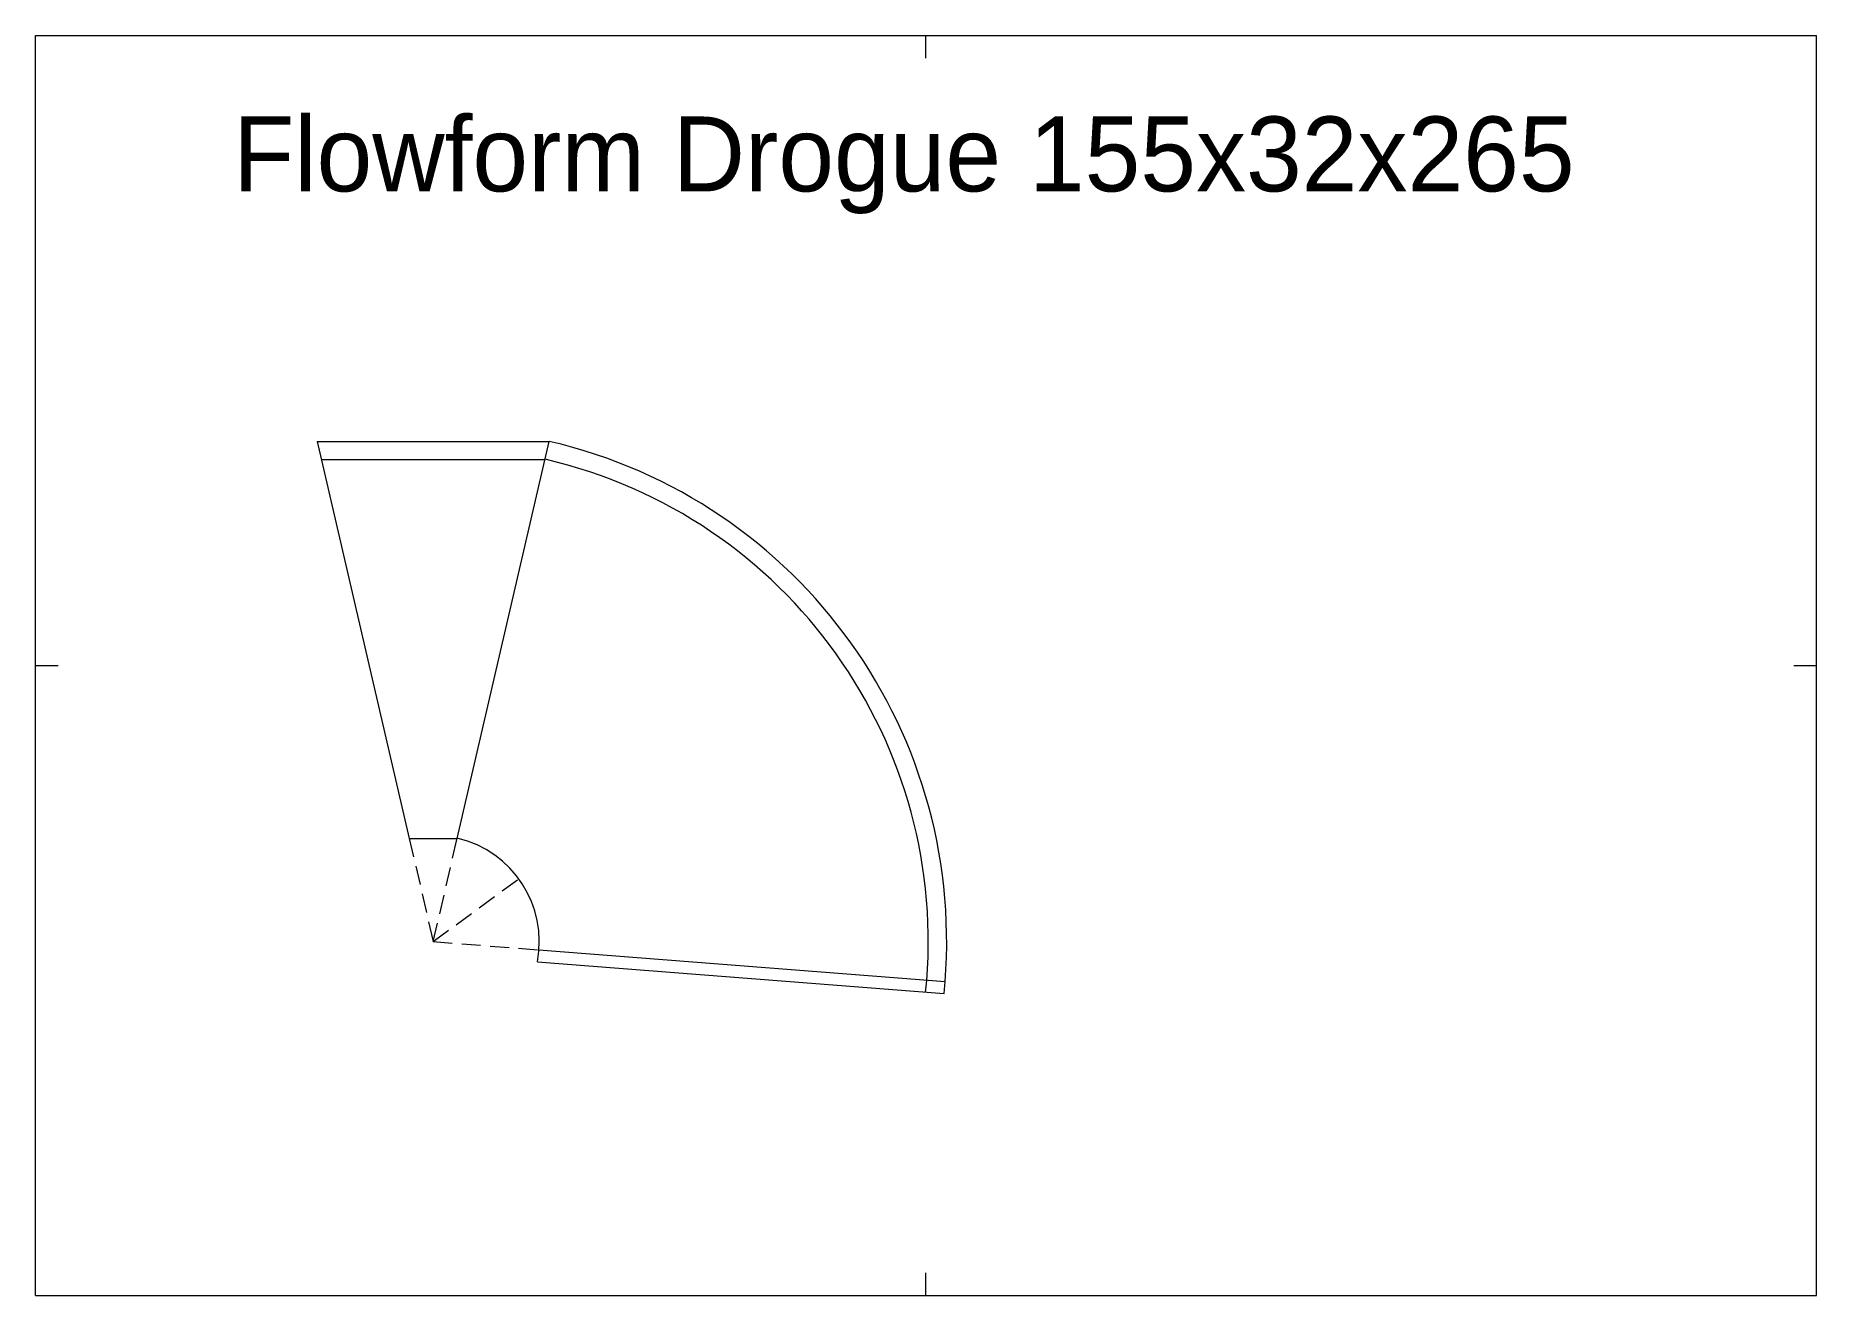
# Model space of a CAD drawing. Extents: x -949 to 240, y -530 to 311.
import ezdxf

# ---------------------------------------------------------------- set-up
doc = ezdxf.new("R2010")
doc.units = 0
doc.linetypes.add('DASHED', pattern=[19.05, 12.7, -6.35])
doc.layers.get('0').update_dxf_attribs({"lineweight": 0, "true_color": 0xffffff})
doc.layers.add('A0', color=3, linetype='Continuous', lineweight=0, true_color=0x00ff00)
doc.layers.add('T1', color=6, linetype='DASHED', lineweight=13, true_color=0xff00ff)
doc.styles.add('textstyle15', font='NormalLatin2')

msp = doc.modelspace()

# ---------------------------------------------------------------- linework, layer by layer
for p, q in [((-761.4, 40), (-606.4, 40)), ((-761.4, 40), (-699.9, -225)), ((-667.9, -225), (-606.4, 40)), ((-758.6, 28), (-609.2, 28)), ((-407.4, -91.3), (-407.4, -91.3)), ((-699.9, -225), (-667.9, -225)), ((-614.4, -307.4), (-342.8, -328.6)), ((-613.3, -299.5), (-342.1, -320.6))]:
    msp.add_line(p, q)
for radius, start in [(342.8, 354.1972), (330.5, 354.1473), (70.8, 349.0441)]:
    msp.add_arc((-683.9, -293.9), radius, start, 76.9343)
at = {"layer": 'A0'}
for p, q in [((-949.4, -530.1), (-949.4, 310.9)), ((-949.4, 310.9), (239.6, 310.9)), ((-354.9, 295.9), (-354.9, 310.9)), ((239.6, -530.1), (239.6, 310.9)), ((-949.4, -109.6), (-934.4, -109.6)), ((224.6, -109.6), (239.6, -109.6)), ((-354.9, -530.1), (-354.9, -515.1)), ((-949.4, -530.1), (239.6, -530.1))]:
    msp.add_line(p, q, dxfattribs=at)
at = {"layer": 'T1'}
for p, q in [((-699.9, -225), (-683.9, -293.9)), ((-683.9, -293.9), (-667.9, -225)), ((-683.9, -293.9), (-626.8, -252.1)), ((-683.9, -293.9), (-613.3, -299.5))]:
    msp.add_line(p, q, dxfattribs=at)

# ---------------------------------------------------------------- texts
at = {"insert": (-817.5, 256.9), "char_height": 15, "attachment_point": 1, "style": 'textstyle15'}
msp.add_mtext('\\H50;Flowform Drogue 155x32x265', dxfattribs=at)

doc.saveas('drawing.dxf')
